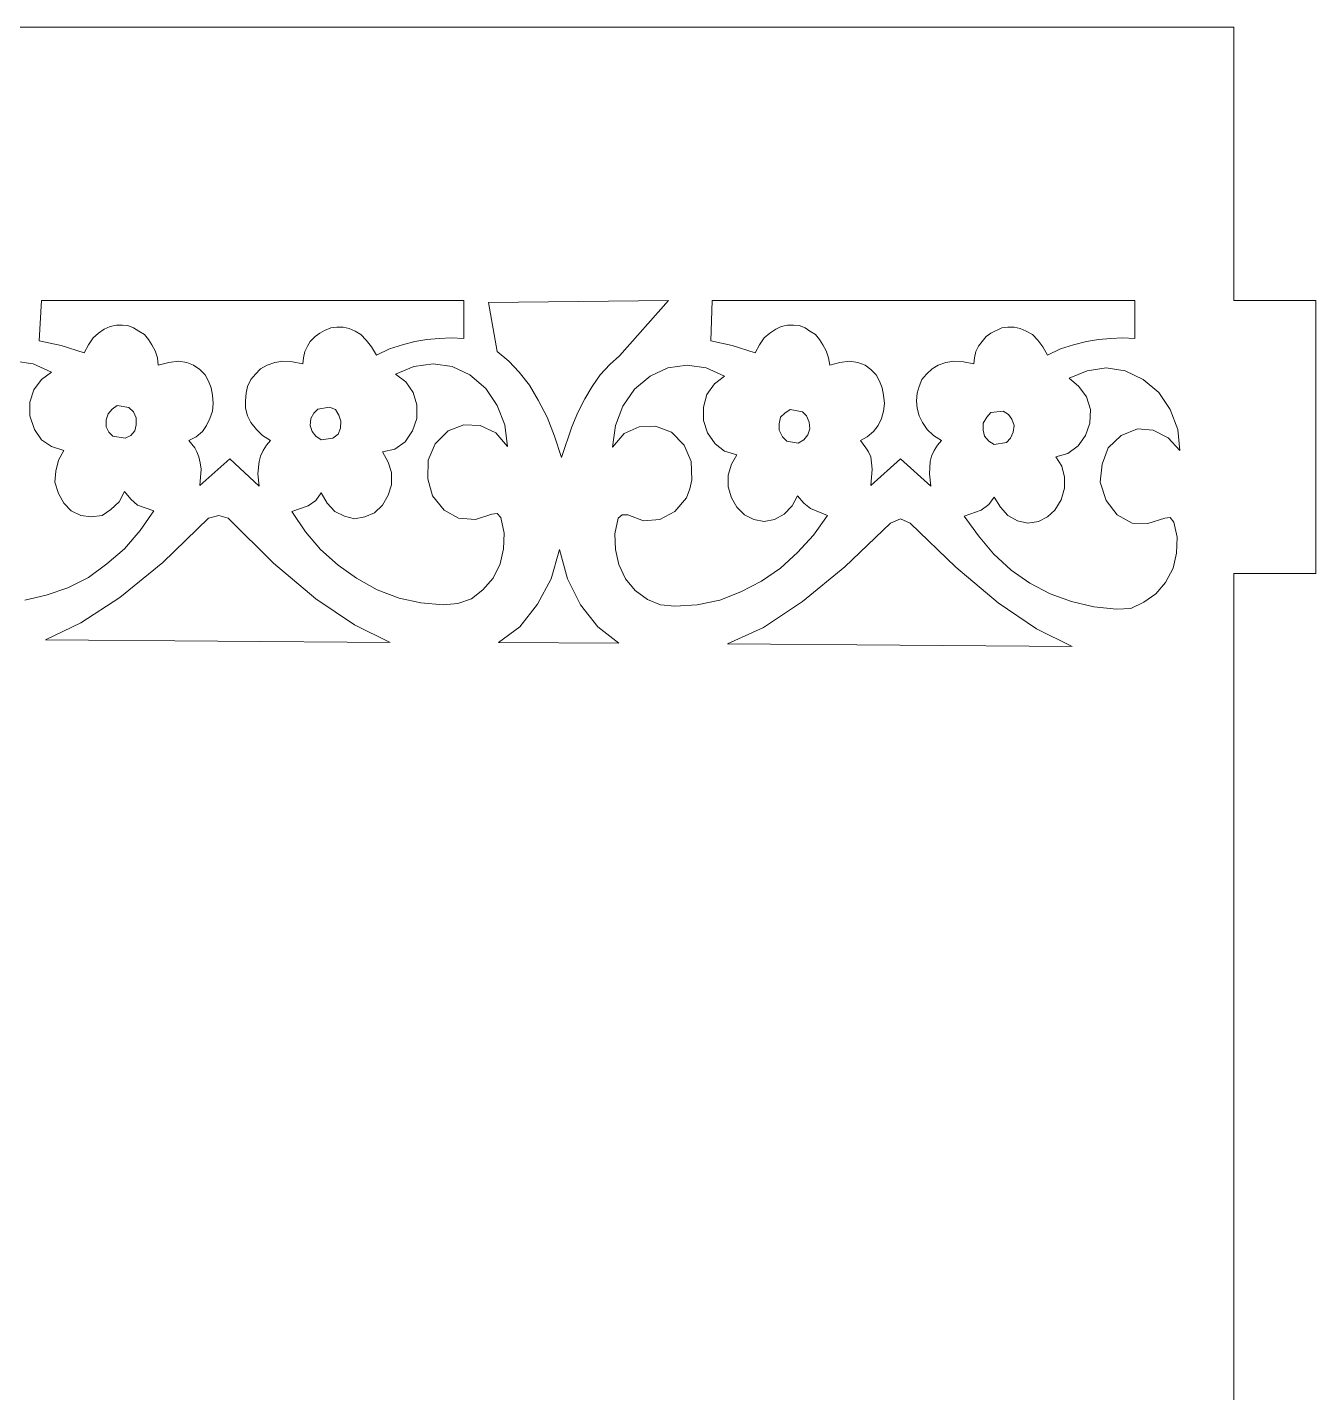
# Model space of a CAD drawing. Header units: inches. Extents: x -4.04 to 3.96, y -5.52 to 0.82.
# Drawn here: x -2.408 to -1.748, y 0.116 to 0.816 of the extents above; entities that cross this region are included whole.
import ezdxf

# ---------------------------------------------------------------- set-up
doc = ezdxf.new("R2010")
doc.units = ezdxf.units.IN
doc.header["$MEASUREMENT"] = 0
doc.layers.add('Katman 1', color=7, linetype='Continuous')

msp = doc.modelspace()

# ---------------------------------------------------------------- linework, layer by layer
at = {"layer": 'Katman 1', "color": 250, "lineweight": 9}
for points in [[(-2.82558, 0.81574), (-2.82558, 0.81574), (-1.78965, 0.81574), (-1.78965, 0.81574)], [(-1.78965, 0.81574), (-1.78965, 0.81574), (-1.78965, 0.67574), (-1.78965, 0.67574)], [(-2.40104, 0.67574), (-2.40104, 0.67574), (-2.40211, 0.65507), (-2.40211, 0.65507)], [(-2.18443, 0.67574), (-2.18443, 0.67574), (-2.40104, 0.67574), (-2.40104, 0.67574)], [(-2.18443, 0.65613), (-2.18443, 0.65613), (-2.18443, 0.67574), (-2.18443, 0.67574)], [(-2.07943, 0.67574), (-2.07943, 0.67574), (-2.17183, 0.67467), (-2.17183, 0.67467)], [(-2.17183, 0.67467), (-2.17183, 0.67467), (-2.16725, 0.64947), (-2.16725, 0.64947)], [(-2.10461, 0.6474), (-2.10461, 0.6474), (-2.07943, 0.67574), (-2.07943, 0.67574)], [(-2.05705, 0.67574), (-2.05705, 0.67574), (-2.05771, 0.65507), (-2.05771, 0.65507)], [(-1.84039, 0.67574), (-1.84039, 0.67574), (-2.05705, 0.67574), (-2.05705, 0.67574)], [(-1.84037, 0.67574), (-1.84037, 0.67574), (-1.84039, 0.67574), (-1.84039, 0.67574)], [(-1.84037, 0.65613), (-1.84037, 0.65613), (-1.84037, 0.67574), (-1.84037, 0.67574)], [(-1.78965, 0.67574), (-1.78965, 0.67574), (-1.74767, 0.67574), (-1.74767, 0.67574)], [(-1.74767, 0.67574), (-1.74767, 0.67574), (-1.74767, 0.53573), (-1.74767, 0.53573)], [(-2.37446, 0.65647), (-2.37446, 0.65647), (-2.37167, 0.65893), (-2.37167, 0.65893)], [(-2.37167, 0.65893), (-2.37167, 0.65893), (-2.36884, 0.661), (-2.36884, 0.661)], [(-2.36884, 0.661), (-2.36884, 0.661), (-2.36569, 0.66243), (-2.36569, 0.66243)], [(-2.36569, 0.66243), (-2.36569, 0.66243), (-2.36256, 0.66311), (-2.36256, 0.66311)], [(-2.36256, 0.66311), (-2.36256, 0.66311), (-2.35939, 0.66311), (-2.35939, 0.66311)], [(-2.35939, 0.66311), (-2.35939, 0.66311), (-2.35662, 0.6628), (-2.35662, 0.6628)], [(-2.35662, 0.6628), (-2.35662, 0.6628), (-2.35382, 0.66173), (-2.35382, 0.66173)], [(-2.35382, 0.66173), (-2.35382, 0.66173), (-2.351, 0.65996), (-2.351, 0.65996)], [(-2.351, 0.65996), (-2.351, 0.65996), (-2.34822, 0.65822), (-2.34822, 0.65822)], [(-2.34822, 0.65822), (-2.34822, 0.65822), (-2.34613, 0.65576), (-2.34613, 0.65576)], [(-2.26068, 0.65718), (-2.26068, 0.65718), (-2.25828, 0.65893), (-2.25828, 0.65893)], [(-2.25828, 0.65893), (-2.25828, 0.65893), (-2.25581, 0.66031), (-2.25581, 0.66031)], [(-2.25581, 0.66031), (-2.25581, 0.66031), (-2.25266, 0.66173), (-2.25266, 0.66173)], [(-2.25266, 0.66173), (-2.25266, 0.66173), (-2.24952, 0.66209), (-2.24952, 0.66209)], [(-2.24952, 0.66209), (-2.24952, 0.66209), (-2.24637, 0.66209), (-2.24637, 0.66209)], [(-2.24637, 0.66209), (-2.24637, 0.66209), (-2.24319, 0.66138), (-2.24319, 0.66138)], [(-2.24319, 0.66138), (-2.24319, 0.66138), (-2.24008, 0.65996), (-2.24008, 0.65996)], [(-2.24008, 0.65996), (-2.24008, 0.65996), (-2.23726, 0.65822), (-2.23726, 0.65822)], [(-2.23726, 0.65822), (-2.23726, 0.65822), (-2.23446, 0.65544), (-2.23446, 0.65544)], [(-2.03042, 0.65647), (-2.03042, 0.65647), (-2.02762, 0.65893), (-2.02762, 0.65893)], [(-2.02762, 0.65893), (-2.02762, 0.65893), (-2.02451, 0.661), (-2.02451, 0.661)], [(-2.02451, 0.661), (-2.02451, 0.661), (-2.02169, 0.66243), (-2.02169, 0.66243)], [(-2.02169, 0.66243), (-2.02169, 0.66243), (-2.01851, 0.66311), (-2.01851, 0.66311)], [(-2.01851, 0.66311), (-2.01851, 0.66311), (-2.01538, 0.66311), (-2.01538, 0.66311)], [(-2.01538, 0.66311), (-2.01538, 0.66311), (-2.01256, 0.6628), (-2.01256, 0.6628)], [(-2.01256, 0.6628), (-2.01256, 0.6628), (-2.00944, 0.66173), (-2.00944, 0.66173)], [(-2.00944, 0.66173), (-2.00944, 0.66173), (-2.007, 0.65996), (-2.007, 0.65996)], [(-2.007, 0.65996), (-2.007, 0.65996), (-2.00415, 0.65822), (-2.00415, 0.65822)], [(-2.00415, 0.65822), (-2.00415, 0.65822), (-2.00209, 0.65576), (-2.00209, 0.65576)], [(-1.91669, 0.65718), (-1.91669, 0.65718), (-1.91426, 0.65893), (-1.91426, 0.65893)], [(-1.91426, 0.65893), (-1.91426, 0.65893), (-1.90864, 0.66173), (-1.90864, 0.66173)], [(-1.90864, 0.66173), (-1.90864, 0.66173), (-1.90548, 0.66209), (-1.90548, 0.66209)], [(-1.90548, 0.66209), (-1.90548, 0.66209), (-1.9023, 0.66209), (-1.9023, 0.66209)], [(-1.9023, 0.66209), (-1.9023, 0.66209), (-1.89919, 0.66138), (-1.89919, 0.66138)], [(-1.89919, 0.66138), (-1.89919, 0.66138), (-1.89604, 0.65996), (-1.89604, 0.65996)], [(-1.89604, 0.65996), (-1.89604, 0.65996), (-1.89286, 0.65822), (-1.89286, 0.65822)], [(-1.89286, 0.65822), (-1.89286, 0.65822), (-1.89008, 0.65544), (-1.89008, 0.65544)], [(-2.40211, 0.65507), (-2.40211, 0.65507), (-2.39091, 0.65265), (-2.39091, 0.65265)], [(-2.39091, 0.65265), (-2.39091, 0.65265), (-2.379, 0.64878), (-2.379, 0.64878)], [(-2.379, 0.64878), (-2.379, 0.64878), (-2.37693, 0.65298), (-2.37693, 0.65298)], [(-2.37693, 0.65298), (-2.37693, 0.65298), (-2.37446, 0.65647), (-2.37446, 0.65647)], [(-2.34613, 0.65576), (-2.34613, 0.65576), (-2.34437, 0.65298), (-2.34437, 0.65298)], [(-2.34437, 0.65298), (-2.34437, 0.65298), (-2.34262, 0.64982), (-2.34262, 0.64982)], [(-2.26597, 0.64947), (-2.26597, 0.64947), (-2.26455, 0.65227), (-2.26455, 0.65227)], [(-2.26455, 0.65227), (-2.26455, 0.65227), (-2.26317, 0.65473), (-2.26317, 0.65473)], [(-2.26317, 0.65473), (-2.26317, 0.65473), (-2.26068, 0.65718), (-2.26068, 0.65718)], [(-2.23446, 0.65544), (-2.23446, 0.65544), (-2.23168, 0.65194), (-2.23168, 0.65194)], [(-2.23168, 0.65194), (-2.23168, 0.65194), (-2.22921, 0.64774), (-2.22921, 0.64774)], [(-2.22255, 0.65087), (-2.22255, 0.65087), (-2.2159, 0.65298), (-2.2159, 0.65298)], [(-2.2159, 0.65298), (-2.2159, 0.65298), (-2.20961, 0.65473), (-2.20961, 0.65473)], [(-2.20961, 0.65473), (-2.20961, 0.65473), (-2.20332, 0.65576), (-2.20332, 0.65576)], [(-2.20332, 0.65576), (-2.20332, 0.65576), (-2.19701, 0.65613), (-2.19701, 0.65613)], [(-2.19701, 0.65613), (-2.19701, 0.65613), (-2.1907, 0.65647), (-2.1907, 0.65647)], [(-2.1907, 0.65647), (-2.1907, 0.65647), (-2.18443, 0.65613), (-2.18443, 0.65613)], [(-2.05771, 0.65507), (-2.05771, 0.65507), (-2.04689, 0.65265), (-2.04689, 0.65265)], [(-2.04689, 0.65265), (-2.04689, 0.65265), (-2.035, 0.64878), (-2.035, 0.64878)], [(-2.035, 0.64878), (-2.035, 0.64878), (-2.03287, 0.65298), (-2.03287, 0.65298)], [(-2.03287, 0.65298), (-2.03287, 0.65298), (-2.03042, 0.65647), (-2.03042, 0.65647)], [(-2.00209, 0.65576), (-2.00209, 0.65576), (-2.00031, 0.65298), (-2.00031, 0.65298)], [(-2.00031, 0.65298), (-2.00031, 0.65298), (-1.99858, 0.64982), (-1.99858, 0.64982)], [(-1.92193, 0.64947), (-1.92193, 0.64947), (-1.92055, 0.65227), (-1.92055, 0.65227)], [(-1.92055, 0.65227), (-1.92055, 0.65227), (-1.91875, 0.65473), (-1.91875, 0.65473)], [(-1.91875, 0.65473), (-1.91875, 0.65473), (-1.91669, 0.65718), (-1.91669, 0.65718)], [(-1.89008, 0.65544), (-1.89008, 0.65544), (-1.88764, 0.65194), (-1.88764, 0.65194)], [(-1.88764, 0.65194), (-1.88764, 0.65194), (-1.88517, 0.64774), (-1.88517, 0.64774)], [(-1.8785, 0.65087), (-1.8785, 0.65087), (-1.87191, 0.65298), (-1.87191, 0.65298)], [(-1.87191, 0.65298), (-1.87191, 0.65298), (-1.86524, 0.65473), (-1.86524, 0.65473)], [(-1.86524, 0.65473), (-1.86524, 0.65473), (-1.85895, 0.65576), (-1.85895, 0.65576)], [(-1.85895, 0.65576), (-1.85895, 0.65576), (-1.85264, 0.65613), (-1.85264, 0.65613)], [(-1.85264, 0.65613), (-1.85264, 0.65613), (-1.84672, 0.65647), (-1.84672, 0.65647)], [(-1.84672, 0.65647), (-1.84672, 0.65647), (-1.84037, 0.65613), (-1.84037, 0.65613)], [(-2.41469, 0.64458), (-2.41469, 0.64458), (-2.40526, 0.6432), (-2.40526, 0.6432)], [(-2.34262, 0.64982), (-2.34262, 0.64982), (-2.34155, 0.64633), (-2.34155, 0.64633)], [(-2.34155, 0.64633), (-2.34155, 0.64633), (-2.34122, 0.64249), (-2.34122, 0.64249)], [(-2.33559, 0.64387), (-2.33559, 0.64387), (-2.33073, 0.64458), (-2.33073, 0.64458)], [(-2.33073, 0.64458), (-2.33073, 0.64458), (-2.32651, 0.64387), (-2.32651, 0.64387)], [(-2.28135, 0.64387), (-2.28135, 0.64387), (-2.27717, 0.64458), (-2.27717, 0.64458)], [(-2.27717, 0.64458), (-2.27717, 0.64458), (-2.27226, 0.6442), (-2.27226, 0.6442)], [(-2.27226, 0.6442), (-2.27226, 0.6442), (-2.26702, 0.6432), (-2.26702, 0.6432)], [(-2.26702, 0.6432), (-2.26702, 0.6432), (-2.26668, 0.64633), (-2.26668, 0.64633)], [(-2.26668, 0.64633), (-2.26668, 0.64633), (-2.26597, 0.64947), (-2.26597, 0.64947)], [(-2.22921, 0.64774), (-2.22921, 0.64774), (-2.22255, 0.65087), (-2.22255, 0.65087)], [(-2.16725, 0.64947), (-2.16725, 0.64947), (-2.1613, 0.64458), (-2.1613, 0.64458)], [(-2.1613, 0.64458), (-2.1613, 0.64458), (-2.15609, 0.639), (-2.15609, 0.639)], [(-2.10952, 0.64282), (-2.10952, 0.64282), (-2.10461, 0.6474), (-2.10461, 0.6474)], [(-1.99858, 0.64982), (-1.99858, 0.64982), (-1.99753, 0.64633), (-1.99753, 0.64633)], [(-1.99753, 0.64633), (-1.99753, 0.64633), (-1.99682, 0.64249), (-1.99682, 0.64249)], [(-1.9916, 0.64387), (-1.9916, 0.64387), (-1.98667, 0.64458), (-1.98667, 0.64458)], [(-1.98667, 0.64458), (-1.98667, 0.64458), (-1.98249, 0.64387), (-1.98249, 0.64387)], [(-1.93735, 0.64387), (-1.93735, 0.64387), (-1.93315, 0.64458), (-1.93315, 0.64458)], [(-1.93315, 0.64458), (-1.93315, 0.64458), (-1.92824, 0.6442), (-1.92824, 0.6442)], [(-1.92824, 0.6442), (-1.92824, 0.6442), (-1.92299, 0.6432), (-1.92299, 0.6432)], [(-1.92299, 0.6432), (-1.92299, 0.6432), (-1.92264, 0.64633), (-1.92264, 0.64633)], [(-1.92264, 0.64633), (-1.92264, 0.64633), (-1.92193, 0.64947), (-1.92193, 0.64947)], [(-1.88517, 0.64774), (-1.88517, 0.64774), (-1.8785, 0.65087), (-1.8785, 0.65087)], [(-2.40526, 0.6432), (-2.40526, 0.6432), (-2.3958, 0.639), (-2.3958, 0.639)], [(-2.3958, 0.639), (-2.3958, 0.639), (-2.40104, 0.63511), (-2.40104, 0.63511)], [(-2.34122, 0.64249), (-2.34122, 0.64249), (-2.33559, 0.64387), (-2.33559, 0.64387)], [(-2.32651, 0.64387), (-2.32651, 0.64387), (-2.32304, 0.64249), (-2.32304, 0.64249)], [(-2.32304, 0.64249), (-2.32304, 0.64249), (-2.31986, 0.64038), (-2.31986, 0.64038)], [(-2.31986, 0.64038), (-2.31986, 0.64038), (-2.31709, 0.6376), (-2.31709, 0.6376)], [(-2.31709, 0.6376), (-2.31709, 0.6376), (-2.31533, 0.63442), (-2.31533, 0.63442)], [(-2.29359, 0.63511), (-2.29359, 0.63511), (-2.29119, 0.63791), (-2.29119, 0.63791)], [(-2.29119, 0.63791), (-2.29119, 0.63791), (-2.28872, 0.64073), (-2.28872, 0.64073)], [(-2.28872, 0.64073), (-2.28872, 0.64073), (-2.28524, 0.64249), (-2.28524, 0.64249)], [(-2.28524, 0.64249), (-2.28524, 0.64249), (-2.28135, 0.64387), (-2.28135, 0.64387)], [(-2.20999, 0.64178), (-2.20999, 0.64178), (-2.21943, 0.63791), (-2.21943, 0.63791)], [(-2.21943, 0.63791), (-2.21943, 0.63791), (-2.21417, 0.63406), (-2.21417, 0.63406)], [(-2.20017, 0.6432), (-2.20017, 0.6432), (-2.20999, 0.64178), (-2.20999, 0.64178)], [(-2.19039, 0.64178), (-2.19039, 0.64178), (-2.20017, 0.6432), (-2.20017, 0.6432)], [(-2.18128, 0.6376), (-2.18128, 0.6376), (-2.19039, 0.64178), (-2.19039, 0.64178)], [(-2.17321, 0.63058), (-2.17321, 0.63058), (-2.18128, 0.6376), (-2.18128, 0.6376)], [(-2.15609, 0.639), (-2.15609, 0.639), (-2.15081, 0.63233), (-2.15081, 0.63233)], [(-2.11865, 0.63162), (-2.11865, 0.63162), (-2.11445, 0.6376), (-2.11445, 0.6376)], [(-2.11445, 0.6376), (-2.11445, 0.6376), (-2.10952, 0.64282), (-2.10952, 0.64282)], [(-2.08889, 0.63689), (-2.08889, 0.63689), (-2.07978, 0.64109), (-2.07978, 0.64109)], [(-2.07978, 0.64109), (-2.07978, 0.64109), (-2.06998, 0.64249), (-2.06998, 0.64249)], [(-2.06998, 0.64249), (-2.06998, 0.64249), (-2.06018, 0.64109), (-2.06018, 0.64109)], [(-2.06018, 0.64109), (-2.06018, 0.64109), (-2.05071, 0.63689), (-2.05071, 0.63689)], [(-1.99682, 0.64249), (-1.99682, 0.64249), (-1.9916, 0.64387), (-1.9916, 0.64387)], [(-1.98249, 0.64387), (-1.98249, 0.64387), (-1.9786, 0.64249), (-1.9786, 0.64249)], [(-1.9786, 0.64249), (-1.9786, 0.64249), (-1.97582, 0.64038), (-1.97582, 0.64038)], [(-1.97582, 0.64038), (-1.97582, 0.64038), (-1.97302, 0.6376), (-1.97302, 0.6376)], [(-1.97302, 0.6376), (-1.97302, 0.6376), (-1.97129, 0.63442), (-1.97129, 0.63442)], [(-1.94959, 0.63511), (-1.94959, 0.63511), (-1.94713, 0.63791), (-1.94713, 0.63791)], [(-1.94713, 0.63791), (-1.94713, 0.63791), (-1.94431, 0.64073), (-1.94431, 0.64073)], [(-1.94431, 0.64073), (-1.94431, 0.64073), (-1.94117, 0.64249), (-1.94117, 0.64249)], [(-1.94117, 0.64249), (-1.94117, 0.64249), (-1.93735, 0.64387), (-1.93735, 0.64387)], [(-1.8649, 0.63967), (-1.8649, 0.63967), (-1.87402, 0.63582), (-1.87402, 0.63582)], [(-1.85508, 0.64109), (-1.85508, 0.64109), (-1.8649, 0.63967), (-1.8649, 0.63967)], [(-1.8453, 0.63967), (-1.8453, 0.63967), (-1.85508, 0.64109), (-1.85508, 0.64109)], [(-1.83621, 0.63511), (-1.83621, 0.63511), (-1.8453, 0.63967), (-1.8453, 0.63967)], [(-2.40104, 0.63511), (-2.40104, 0.63511), (-2.40489, 0.62989), (-2.40489, 0.62989)], [(-2.31533, 0.63442), (-2.31533, 0.63442), (-2.31391, 0.63093), (-2.31391, 0.63093)], [(-2.31391, 0.63093), (-2.31391, 0.63093), (-2.31322, 0.62709), (-2.31322, 0.62709)], [(-2.29606, 0.62813), (-2.29606, 0.62813), (-2.29535, 0.63162), (-2.29535, 0.63162)], [(-2.29535, 0.63162), (-2.29535, 0.63162), (-2.29359, 0.63511), (-2.29359, 0.63511)], [(-2.21417, 0.63406), (-2.21417, 0.63406), (-2.21032, 0.62847), (-2.21032, 0.62847)], [(-2.16725, 0.6218), (-2.16725, 0.6218), (-2.17321, 0.63058), (-2.17321, 0.63058)], [(-2.15081, 0.63233), (-2.15081, 0.63233), (-2.14628, 0.62464), (-2.14628, 0.62464)], [(-2.12247, 0.62535), (-2.12247, 0.62535), (-2.11865, 0.63162), (-2.11865, 0.63162)], [(-2.10291, 0.62149), (-2.10291, 0.62149), (-2.09691, 0.63022), (-2.09691, 0.63022)], [(-2.09691, 0.63022), (-2.09691, 0.63022), (-2.08889, 0.63689), (-2.08889, 0.63689)], [(-2.05598, 0.63304), (-2.05598, 0.63304), (-2.05985, 0.62742), (-2.05985, 0.62742)], [(-2.05071, 0.63689), (-2.05071, 0.63689), (-2.05598, 0.63304), (-2.05598, 0.63304)], [(-1.97129, 0.63442), (-1.97129, 0.63442), (-1.96991, 0.63093), (-1.96991, 0.63093)], [(-1.96991, 0.63093), (-1.96991, 0.63093), (-1.9692, 0.62709), (-1.9692, 0.62709)], [(-1.95204, 0.62813), (-1.95204, 0.62813), (-1.95097, 0.63162), (-1.95097, 0.63162)], [(-1.95097, 0.63162), (-1.95097, 0.63162), (-1.94959, 0.63511), (-1.94959, 0.63511)], [(-1.87402, 0.63582), (-1.87402, 0.63582), (-1.8691, 0.63162), (-1.8691, 0.63162)], [(-1.8691, 0.63162), (-1.8691, 0.63162), (-1.86524, 0.62638), (-1.86524, 0.62638)], [(-1.82817, 0.62847), (-1.82817, 0.62847), (-1.83621, 0.63511), (-1.83621, 0.63511)], [(-2.40489, 0.62989), (-2.40489, 0.62989), (-2.40702, 0.62356), (-2.40702, 0.62356)], [(-2.40702, 0.62356), (-2.40702, 0.62356), (-2.40702, 0.61658), (-2.40702, 0.61658)], [(-2.31322, 0.62709), (-2.31322, 0.62709), (-2.31289, 0.62289), (-2.31289, 0.62289)], [(-2.29644, 0.62427), (-2.29644, 0.62427), (-2.29606, 0.62813), (-2.29606, 0.62813)], [(-2.29644, 0.62042), (-2.29644, 0.62042), (-2.29644, 0.62427), (-2.29644, 0.62427)], [(-2.21032, 0.62847), (-2.21032, 0.62847), (-2.20857, 0.6222), (-2.20857, 0.6222)], [(-2.14628, 0.62464), (-2.14628, 0.62464), (-2.14176, 0.61589), (-2.14176, 0.61589)], [(-2.12598, 0.61835), (-2.12598, 0.61835), (-2.12247, 0.62535), (-2.12247, 0.62535)], [(-2.05985, 0.62742), (-2.05985, 0.62742), (-2.06158, 0.62109), (-2.06158, 0.62109)], [(-1.9692, 0.62709), (-1.9692, 0.62709), (-1.96882, 0.62289), (-1.96882, 0.62289)], [(-1.95237, 0.62427), (-1.95237, 0.62427), (-1.95204, 0.62813), (-1.95204, 0.62813)], [(-1.95204, 0.62042), (-1.95204, 0.62042), (-1.95237, 0.62427), (-1.95237, 0.62427)], [(-1.86524, 0.62638), (-1.86524, 0.62638), (-1.86315, 0.61973), (-1.86315, 0.61973)], [(-1.82221, 0.61973), (-1.82221, 0.61973), (-1.82817, 0.62847), (-1.82817, 0.62847)], [(-2.40702, 0.61658), (-2.40702, 0.61658), (-2.40456, 0.60956), (-2.40456, 0.60956)], [(-2.3678, 0.61449), (-2.3678, 0.61449), (-2.36678, 0.61764), (-2.36678, 0.61764)], [(-2.36678, 0.61764), (-2.36678, 0.61764), (-2.36464, 0.62007), (-2.36464, 0.62007)], [(-2.36464, 0.62007), (-2.36464, 0.62007), (-2.36222, 0.6218), (-2.36222, 0.6218)], [(-2.36222, 0.6218), (-2.36222, 0.6218), (-2.35624, 0.62078), (-2.35624, 0.62078)], [(-2.35624, 0.62078), (-2.35624, 0.62078), (-2.35382, 0.61864), (-2.35382, 0.61864)], [(-2.35382, 0.61864), (-2.35382, 0.61864), (-2.35242, 0.61553), (-2.35242, 0.61553)], [(-2.31322, 0.61902), (-2.31322, 0.61902), (-2.31462, 0.6152), (-2.31462, 0.6152)], [(-2.31289, 0.62289), (-2.31289, 0.62289), (-2.31322, 0.61902), (-2.31322, 0.61902)], [(-2.29535, 0.61658), (-2.29535, 0.61658), (-2.29644, 0.62042), (-2.29644, 0.62042)], [(-2.29359, 0.61309), (-2.29359, 0.61309), (-2.29535, 0.61658), (-2.29535, 0.61658)], [(-2.26139, 0.61798), (-2.26139, 0.61798), (-2.26281, 0.6152), (-2.26281, 0.6152)], [(-2.2593, 0.62007), (-2.2593, 0.62007), (-2.26139, 0.61798), (-2.26139, 0.61798)], [(-2.25337, 0.62109), (-2.25337, 0.62109), (-2.2593, 0.62007), (-2.2593, 0.62007)], [(-2.25024, 0.61973), (-2.25024, 0.61973), (-2.25337, 0.62109), (-2.25337, 0.62109)], [(-2.24846, 0.61693), (-2.24846, 0.61693), (-2.25024, 0.61973), (-2.25024, 0.61973)], [(-2.24741, 0.61378), (-2.24741, 0.61378), (-2.24846, 0.61693), (-2.24846, 0.61693)], [(-2.20857, 0.6222), (-2.20857, 0.6222), (-2.20857, 0.6152), (-2.20857, 0.6152)], [(-2.16343, 0.61202), (-2.16343, 0.61202), (-2.16725, 0.6218), (-2.16725, 0.6218)], [(-2.12912, 0.61098), (-2.12912, 0.61098), (-2.12598, 0.61835), (-2.12598, 0.61835)], [(-2.10674, 0.61169), (-2.10674, 0.61169), (-2.10291, 0.62149), (-2.10291, 0.62149)], [(-2.06158, 0.62109), (-2.06158, 0.62109), (-2.06158, 0.61411), (-2.06158, 0.61411)], [(-2.02204, 0.61589), (-2.02204, 0.61589), (-2.01993, 0.61798), (-2.01993, 0.61798)], [(-2.01993, 0.61798), (-2.01993, 0.61798), (-2.01713, 0.61973), (-2.01713, 0.61973)], [(-2.01713, 0.61973), (-2.01713, 0.61973), (-2.01087, 0.61864), (-2.01087, 0.61864)], [(-2.01087, 0.61864), (-2.01087, 0.61864), (-2.00873, 0.61658), (-2.00873, 0.61658)], [(-2.00873, 0.61658), (-2.00873, 0.61658), (-2.00735, 0.6134), (-2.00735, 0.6134)], [(-1.9692, 0.61902), (-1.9692, 0.61902), (-1.97022, 0.6152), (-1.97022, 0.6152)], [(-1.96882, 0.62289), (-1.96882, 0.62289), (-1.9692, 0.61902), (-1.9692, 0.61902)], [(-1.95097, 0.61658), (-1.95097, 0.61658), (-1.95204, 0.62042), (-1.95204, 0.62042)], [(-1.94922, 0.61309), (-1.94922, 0.61309), (-1.95097, 0.61658), (-1.95097, 0.61658)], [(-1.91426, 0.61835), (-1.91426, 0.61835), (-1.91633, 0.61589), (-1.91633, 0.61589)], [(-1.90795, 0.61902), (-1.90795, 0.61902), (-1.91426, 0.61835), (-1.91426, 0.61835)], [(-1.90515, 0.61729), (-1.90515, 0.61729), (-1.90795, 0.61902), (-1.90795, 0.61902)], [(-1.90339, 0.6148), (-1.90339, 0.6148), (-1.90515, 0.61729), (-1.90515, 0.61729)], [(-1.86315, 0.61973), (-1.86315, 0.61973), (-1.8635, 0.61273), (-1.8635, 0.61273)], [(-1.81834, 0.60956), (-1.81834, 0.60956), (-1.82221, 0.61973), (-1.82221, 0.61973)], [(-2.40456, 0.60956), (-2.40456, 0.60956), (-2.40104, 0.60433), (-2.40104, 0.60433)], [(-2.3678, 0.61098), (-2.3678, 0.61098), (-2.3678, 0.61449), (-2.3678, 0.61449)], [(-2.3664, 0.6082), (-2.3664, 0.6082), (-2.3678, 0.61098), (-2.3678, 0.61098)], [(-2.35242, 0.61202), (-2.35242, 0.61202), (-2.35313, 0.60886), (-2.35313, 0.60886)], [(-2.35242, 0.61553), (-2.35242, 0.61553), (-2.35242, 0.61202), (-2.35242, 0.61202)], [(-2.31637, 0.61169), (-2.31637, 0.61169), (-2.31848, 0.60853), (-2.31848, 0.60853)], [(-2.31462, 0.6152), (-2.31462, 0.6152), (-2.31637, 0.61169), (-2.31637, 0.61169)], [(-2.2908, 0.60956), (-2.2908, 0.60956), (-2.29359, 0.61309), (-2.29359, 0.61309)], [(-2.28766, 0.60644), (-2.28766, 0.60644), (-2.2908, 0.60956), (-2.2908, 0.60956)], [(-2.26281, 0.6152), (-2.26281, 0.6152), (-2.26317, 0.61169), (-2.26317, 0.61169)], [(-2.26317, 0.61169), (-2.26317, 0.61169), (-2.2621, 0.60853), (-2.2621, 0.60853)], [(-2.24883, 0.60711), (-2.24883, 0.60711), (-2.24772, 0.61029), (-2.24772, 0.61029)], [(-2.24772, 0.61029), (-2.24772, 0.61029), (-2.24741, 0.61378), (-2.24741, 0.61378)], [(-2.20857, 0.6152), (-2.20857, 0.6152), (-2.2107, 0.60886), (-2.2107, 0.60886)], [(-2.19248, 0.60886), (-2.19248, 0.60886), (-2.18443, 0.61202), (-2.18443, 0.61202)], [(-2.18443, 0.61202), (-2.18443, 0.61202), (-2.17603, 0.61169), (-2.17603, 0.61169)], [(-2.17603, 0.61169), (-2.17603, 0.61169), (-2.16796, 0.60782), (-2.16796, 0.60782)], [(-2.16201, 0.60084), (-2.16201, 0.60084), (-2.16343, 0.61202), (-2.16343, 0.61202)], [(-2.14176, 0.61589), (-2.14176, 0.61589), (-2.13792, 0.60606), (-2.13792, 0.60606)], [(-2.13436, 0.5952), (-2.13436, 0.5952), (-2.12912, 0.61098), (-2.12912, 0.61098)], [(-2.10812, 0.60046), (-2.10812, 0.60046), (-2.10674, 0.61169), (-2.10674, 0.61169)], [(-2.09445, 0.61098), (-2.09445, 0.61098), (-2.10216, 0.60748), (-2.10216, 0.60748)], [(-2.08609, 0.61133), (-2.08609, 0.61133), (-2.09445, 0.61098), (-2.09445, 0.61098)], [(-2.07803, 0.6082), (-2.07803, 0.6082), (-2.08609, 0.61133), (-2.08609, 0.61133)], [(-2.06158, 0.61411), (-2.06158, 0.61411), (-2.05947, 0.60782), (-2.05947, 0.60782)], [(-2.02271, 0.6124), (-2.02271, 0.6124), (-2.02204, 0.61589), (-2.02204, 0.61589)], [(-2.02271, 0.6092), (-2.02271, 0.6092), (-2.02271, 0.6124), (-2.02271, 0.6124)], [(-2.02098, 0.60575), (-2.02098, 0.60575), (-2.02271, 0.6092), (-2.02271, 0.6092)], [(-2.007, 0.60991), (-2.007, 0.60991), (-2.00804, 0.60678), (-2.00804, 0.60678)], [(-2.00735, 0.6134), (-2.00735, 0.6134), (-2.007, 0.60991), (-2.007, 0.60991)], [(-1.972, 0.61169), (-1.972, 0.61169), (-1.97444, 0.60853), (-1.97444, 0.60853)], [(-1.97022, 0.6152), (-1.97022, 0.6152), (-1.972, 0.61169), (-1.972, 0.61169)], [(-1.94682, 0.60956), (-1.94682, 0.60956), (-1.94922, 0.61309), (-1.94922, 0.61309)], [(-1.94364, 0.60644), (-1.94364, 0.60644), (-1.94682, 0.60956), (-1.94682, 0.60956)], [(-1.91633, 0.61589), (-1.91633, 0.61589), (-1.91811, 0.61273), (-1.91811, 0.61273)], [(-1.91811, 0.61273), (-1.91811, 0.61273), (-1.91811, 0.6092), (-1.91811, 0.6092)], [(-1.91811, 0.6092), (-1.91811, 0.6092), (-1.9174, 0.60606), (-1.9174, 0.60606)], [(-1.90235, 0.61169), (-1.90235, 0.61169), (-1.90339, 0.6148), (-1.90339, 0.6148)], [(-1.90271, 0.6082), (-1.90271, 0.6082), (-1.90235, 0.61169), (-1.90235, 0.61169)], [(-1.8635, 0.61273), (-1.8635, 0.61273), (-1.86561, 0.60644), (-1.86561, 0.60644)], [(-1.84739, 0.60644), (-1.84739, 0.60644), (-1.83904, 0.60991), (-1.83904, 0.60991)], [(-1.83904, 0.60991), (-1.83904, 0.60991), (-1.83094, 0.6092), (-1.83094, 0.6092)], [(-1.83094, 0.6092), (-1.83094, 0.6092), (-1.82326, 0.60537), (-1.82326, 0.60537)], [(-1.8173, 0.59875), (-1.8173, 0.59875), (-1.81834, 0.60956), (-1.81834, 0.60956)], [(-2.40104, 0.60433), (-2.40104, 0.60433), (-2.3958, 0.60084), (-2.3958, 0.60084)], [(-2.36431, 0.60606), (-2.36431, 0.60606), (-2.3664, 0.6082), (-2.3664, 0.6082)], [(-2.35802, 0.60504), (-2.35802, 0.60504), (-2.36431, 0.60606), (-2.36431, 0.60606)], [(-2.35524, 0.60644), (-2.35524, 0.60644), (-2.35802, 0.60504), (-2.35802, 0.60504)], [(-2.35313, 0.60886), (-2.35313, 0.60886), (-2.35524, 0.60644), (-2.35524, 0.60644)], [(-2.32162, 0.60575), (-2.32162, 0.60575), (-2.32544, 0.60395), (-2.32544, 0.60395)], [(-2.32544, 0.60395), (-2.32544, 0.60395), (-2.32233, 0.60013), (-2.32233, 0.60013)], [(-2.31848, 0.60853), (-2.31848, 0.60853), (-2.32162, 0.60575), (-2.32162, 0.60575)], [(-2.28348, 0.60395), (-2.28348, 0.60395), (-2.28766, 0.60644), (-2.28766, 0.60644)], [(-2.28557, 0.60155), (-2.28557, 0.60155), (-2.28348, 0.60395), (-2.28348, 0.60395)], [(-2.2621, 0.60853), (-2.2621, 0.60853), (-2.26039, 0.60606), (-2.26039, 0.60606)], [(-2.26039, 0.60606), (-2.26039, 0.60606), (-2.25757, 0.60433), (-2.25757, 0.60433)], [(-2.25757, 0.60433), (-2.25757, 0.60433), (-2.25161, 0.60504), (-2.25161, 0.60504)], [(-2.25161, 0.60504), (-2.25161, 0.60504), (-2.24883, 0.60711), (-2.24883, 0.60711)], [(-2.21452, 0.60324), (-2.21452, 0.60324), (-2.21979, 0.59942), (-2.21979, 0.59942)], [(-2.2107, 0.60886), (-2.2107, 0.60886), (-2.21452, 0.60324), (-2.21452, 0.60324)], [(-2.20263, 0.59384), (-2.20263, 0.59384), (-2.19912, 0.60224), (-2.19912, 0.60224)], [(-2.19912, 0.60224), (-2.19912, 0.60224), (-2.19248, 0.60886), (-2.19248, 0.60886)], [(-2.16796, 0.60782), (-2.16796, 0.60782), (-2.16201, 0.60084), (-2.16201, 0.60084)], [(-2.13792, 0.60606), (-2.13792, 0.60606), (-2.13436, 0.5952), (-2.13436, 0.5952)], [(-2.10216, 0.60748), (-2.10216, 0.60748), (-2.10816, 0.60046), (-2.10816, 0.60046)], [(-2.07138, 0.60155), (-2.07138, 0.60155), (-2.07803, 0.6082), (-2.07803, 0.6082)], [(-2.05947, 0.60782), (-2.05947, 0.60782), (-2.05562, 0.60224), (-2.05562, 0.60224)], [(-2.05562, 0.60224), (-2.05562, 0.60224), (-2.05071, 0.59837), (-2.05071, 0.59837)], [(-2.01887, 0.60362), (-2.01887, 0.60362), (-2.02098, 0.60575), (-2.02098, 0.60575)], [(-2.01293, 0.60257), (-2.01293, 0.60257), (-2.01887, 0.60362), (-2.01887, 0.60362)], [(-2.01015, 0.60433), (-2.01015, 0.60433), (-2.01293, 0.60257), (-2.01293, 0.60257)], [(-2.00804, 0.60678), (-2.00804, 0.60678), (-2.01015, 0.60433), (-2.01015, 0.60433)], [(-1.97762, 0.60575), (-1.97762, 0.60575), (-1.98109, 0.60395), (-1.98109, 0.60395)], [(-1.98109, 0.60395), (-1.98109, 0.60395), (-1.97831, 0.60013), (-1.97831, 0.60013)], [(-1.97444, 0.60853), (-1.97444, 0.60853), (-1.97762, 0.60575), (-1.97762, 0.60575)], [(-1.93944, 0.60395), (-1.93944, 0.60395), (-1.94364, 0.60644), (-1.94364, 0.60644)], [(-1.94153, 0.60155), (-1.94153, 0.60155), (-1.93944, 0.60395), (-1.93944, 0.60395)], [(-1.9174, 0.60606), (-1.9174, 0.60606), (-1.91531, 0.60362), (-1.91531, 0.60362)], [(-1.91531, 0.60362), (-1.91531, 0.60362), (-1.91246, 0.60189), (-1.91246, 0.60189)], [(-1.91246, 0.60189), (-1.91246, 0.60189), (-1.90617, 0.60295), (-1.90617, 0.60295)], [(-1.90617, 0.60295), (-1.90617, 0.60295), (-1.9041, 0.60504), (-1.9041, 0.60504)], [(-1.9041, 0.60504), (-1.9041, 0.60504), (-1.90271, 0.6082), (-1.90271, 0.6082)], [(-1.86561, 0.60644), (-1.86561, 0.60644), (-1.86944, 0.60117), (-1.86944, 0.60117)], [(-1.85406, 0.60013), (-1.85406, 0.60013), (-1.84739, 0.60644), (-1.84739, 0.60644)], [(-1.82326, 0.60537), (-1.82326, 0.60537), (-1.8173, 0.59875), (-1.8173, 0.59875)], [(-2.3958, 0.60084), (-2.3958, 0.60084), (-2.38949, 0.59875), (-2.38949, 0.59875)], [(-2.38949, 0.59875), (-2.38949, 0.59875), (-2.39231, 0.59384), (-2.39231, 0.59384)], [(-2.32233, 0.60013), (-2.32233, 0.60013), (-2.32128, 0.59804), (-2.32128, 0.59804)], [(-2.32128, 0.59804), (-2.32128, 0.59804), (-2.32024, 0.59557), (-2.32024, 0.59557)], [(-2.32024, 0.59557), (-2.32024, 0.59557), (-2.31953, 0.59242), (-2.31953, 0.59242)], [(-2.28939, 0.59313), (-2.28939, 0.59313), (-2.28872, 0.59591), (-2.28872, 0.59591)], [(-2.28872, 0.59591), (-2.28872, 0.59591), (-2.28732, 0.59875), (-2.28732, 0.59875)], [(-2.28732, 0.59875), (-2.28732, 0.59875), (-2.28557, 0.60155), (-2.28557, 0.60155)], [(-2.21979, 0.59942), (-2.21979, 0.59942), (-2.22604, 0.59804), (-2.22604, 0.59804)], [(-2.22604, 0.59804), (-2.22604, 0.59804), (-2.22328, 0.59275), (-2.22328, 0.59275)], [(-2.10816, 0.60046), (-2.10816, 0.60046), (-2.10812, 0.60046), (-2.10812, 0.60046)], [(-2.06787, 0.59313), (-2.06787, 0.59313), (-2.07138, 0.60155), (-2.07138, 0.60155)], [(-2.05071, 0.59837), (-2.05071, 0.59837), (-2.04443, 0.59662), (-2.04443, 0.59662)], [(-2.04443, 0.59662), (-2.04443, 0.59662), (-2.04722, 0.59171), (-2.04722, 0.59171)], [(-1.97831, 0.60013), (-1.97831, 0.60013), (-1.97689, 0.59804), (-1.97689, 0.59804)], [(-1.97689, 0.59804), (-1.97689, 0.59804), (-1.97582, 0.59557), (-1.97582, 0.59557)], [(-1.97582, 0.59557), (-1.97582, 0.59557), (-1.97549, 0.59242), (-1.97549, 0.59242)], [(-1.94539, 0.59313), (-1.94539, 0.59313), (-1.94469, 0.59591), (-1.94469, 0.59591)], [(-1.94469, 0.59591), (-1.94469, 0.59591), (-1.94326, 0.59875), (-1.94326, 0.59875)], [(-1.94326, 0.59875), (-1.94326, 0.59875), (-1.94153, 0.60155), (-1.94153, 0.60155)], [(-1.8747, 0.59733), (-1.8747, 0.59733), (-1.88097, 0.59557), (-1.88097, 0.59557)], [(-1.88097, 0.59557), (-1.88097, 0.59557), (-1.87786, 0.59069), (-1.87786, 0.59069)], [(-1.86944, 0.60117), (-1.86944, 0.60117), (-1.8747, 0.59733), (-1.8747, 0.59733)], [(-1.85719, 0.59171), (-1.85719, 0.59171), (-1.85406, 0.60013), (-1.85406, 0.60013)], [(-2.39369, 0.58822), (-2.39369, 0.58822), (-2.39404, 0.58264), (-2.39404, 0.58264)], [(-2.39231, 0.59384), (-2.39231, 0.59384), (-2.39369, 0.58822), (-2.39369, 0.58822)], [(-2.31986, 0.58086), (-2.31986, 0.58086), (-2.30446, 0.59451), (-2.30446, 0.59451)], [(-2.31917, 0.58931), (-2.31917, 0.58931), (-2.31986, 0.58086), (-2.31986, 0.58086)], [(-2.31953, 0.59242), (-2.31953, 0.59242), (-2.31917, 0.58931), (-2.31917, 0.58931)], [(-2.30446, 0.59451), (-2.30446, 0.59451), (-2.28939, 0.58053), (-2.28939, 0.58053)], [(-2.2901, 0.58684), (-2.2901, 0.58684), (-2.28939, 0.59313), (-2.28939, 0.59313)], [(-2.22328, 0.59275), (-2.22328, 0.59275), (-2.22152, 0.58753), (-2.22152, 0.58753)], [(-2.20296, 0.58435), (-2.20296, 0.58435), (-2.20263, 0.59384), (-2.20263, 0.59384)], [(-2.06754, 0.58369), (-2.06754, 0.58369), (-2.06787, 0.59313), (-2.06787, 0.59313)], [(-2.04722, 0.59171), (-2.04722, 0.59171), (-2.04898, 0.58615), (-2.04898, 0.58615)], [(-1.97582, 0.58086), (-1.97582, 0.58086), (-1.96046, 0.59451), (-1.96046, 0.59451)], [(-1.97511, 0.58931), (-1.97511, 0.58931), (-1.97582, 0.58086), (-1.97582, 0.58086)], [(-1.97549, 0.59242), (-1.97549, 0.59242), (-1.97511, 0.58931), (-1.97511, 0.58931)], [(-1.96046, 0.59451), (-1.96046, 0.59451), (-1.94502, 0.58053), (-1.94502, 0.58053)], [(-1.94573, 0.58684), (-1.94573, 0.58684), (-1.94539, 0.59313), (-1.94539, 0.59313)], [(-1.87786, 0.59069), (-1.87786, 0.59069), (-1.87644, 0.58511), (-1.87644, 0.58511)], [(-1.85826, 0.58264), (-1.85826, 0.58264), (-1.85719, 0.59171), (-1.85719, 0.59171)], [(-2.39404, 0.58264), (-2.39404, 0.58264), (-2.39231, 0.57669), (-2.39231, 0.57669)], [(-2.28939, 0.58053), (-2.28939, 0.58053), (-2.2901, 0.58684), (-2.2901, 0.58684)], [(-2.22152, 0.58124), (-2.22152, 0.58124), (-2.22328, 0.57597), (-2.22328, 0.57597)], [(-2.22152, 0.58753), (-2.22152, 0.58753), (-2.22152, 0.58124), (-2.22152, 0.58124)], [(-2.2005, 0.57562), (-2.2005, 0.57562), (-2.20296, 0.58435), (-2.20296, 0.58435)], [(-2.06856, 0.57915), (-2.06856, 0.57915), (-2.06754, 0.58369), (-2.06754, 0.58369)], [(-2.04898, 0.58615), (-2.04898, 0.58615), (-2.04898, 0.58017), (-2.04898, 0.58017)], [(-1.94502, 0.58053), (-1.94502, 0.58053), (-1.94573, 0.58684), (-1.94573, 0.58684)], [(-1.87644, 0.58511), (-1.87644, 0.58511), (-1.87644, 0.57948), (-1.87644, 0.57948)], [(-1.85508, 0.5732), (-1.85508, 0.5732), (-1.85826, 0.58264), (-1.85826, 0.58264)], [(-2.39231, 0.57669), (-2.39231, 0.57669), (-2.38949, 0.57177), (-2.38949, 0.57177)], [(-2.36115, 0.57249), (-2.36115, 0.57249), (-2.35835, 0.57773), (-2.35835, 0.57773)], [(-2.35835, 0.57773), (-2.35835, 0.57773), (-2.35524, 0.57387), (-2.35524, 0.57387)], [(-2.25757, 0.57704), (-2.25757, 0.57704), (-2.26039, 0.5732), (-2.26039, 0.5732)], [(-2.25444, 0.57177), (-2.25444, 0.57177), (-2.25757, 0.57704), (-2.25757, 0.57704)], [(-2.22328, 0.57597), (-2.22328, 0.57597), (-2.22604, 0.57075), (-2.22604, 0.57075)], [(-2.19454, 0.56829), (-2.19454, 0.56829), (-2.2005, 0.57562), (-2.2005, 0.57562)], [(-2.07627, 0.56757), (-2.07627, 0.56757), (-2.07031, 0.57457), (-2.07031, 0.57457)], [(-2.07031, 0.57457), (-2.07031, 0.57457), (-2.06856, 0.57915), (-2.06856, 0.57915)], [(-2.04898, 0.58017), (-2.04898, 0.58017), (-2.04722, 0.57457), (-2.04722, 0.57457)], [(-2.04722, 0.57457), (-2.04722, 0.57457), (-2.04443, 0.56971), (-2.04443, 0.56971)], [(-2.01609, 0.57037), (-2.01609, 0.57037), (-2.01327, 0.57562), (-2.01327, 0.57562)], [(-2.01327, 0.57562), (-2.01327, 0.57562), (-2.01015, 0.57177), (-2.01015, 0.57177)], [(-1.91246, 0.57495), (-1.91246, 0.57495), (-1.91531, 0.57106), (-1.91531, 0.57106)], [(-1.90935, 0.56971), (-1.90935, 0.56971), (-1.91246, 0.57495), (-1.91246, 0.57495)], [(-1.87644, 0.57948), (-1.87644, 0.57948), (-1.87819, 0.57355), (-1.87819, 0.57355)], [(-2.38949, 0.57177), (-2.38949, 0.57177), (-2.38567, 0.56791), (-2.38567, 0.56791)], [(-2.38567, 0.56791), (-2.38567, 0.56791), (-2.38076, 0.56546), (-2.38076, 0.56546)], [(-2.36993, 0.56546), (-2.36993, 0.56546), (-2.36535, 0.56862), (-2.36535, 0.56862)], [(-2.36535, 0.56862), (-2.36535, 0.56862), (-2.36115, 0.57249), (-2.36115, 0.57249)], [(-2.35524, 0.57387), (-2.35524, 0.57387), (-2.35171, 0.57075), (-2.35171, 0.57075)], [(-2.35171, 0.57075), (-2.35171, 0.57075), (-2.34329, 0.56791), (-2.34329, 0.56791)], [(-2.34329, 0.56791), (-2.34329, 0.56791), (-2.35033, 0.5578), (-2.35033, 0.5578)], [(-2.26422, 0.57037), (-2.26422, 0.57037), (-2.27262, 0.56757), (-2.27262, 0.56757)], [(-2.27262, 0.56757), (-2.27262, 0.56757), (-2.26559, 0.55704), (-2.26559, 0.55704)], [(-2.26039, 0.5732), (-2.26039, 0.5732), (-2.26422, 0.57037), (-2.26422, 0.57037)], [(-2.25057, 0.56757), (-2.25057, 0.56757), (-2.25444, 0.57177), (-2.25444, 0.57177)], [(-2.24566, 0.56513), (-2.24566, 0.56513), (-2.25057, 0.56757), (-2.25057, 0.56757)], [(-2.22604, 0.57075), (-2.22604, 0.57075), (-2.23026, 0.56689), (-2.23026, 0.56689)], [(-2.18723, 0.56409), (-2.18723, 0.56409), (-2.19454, 0.56829), (-2.19454, 0.56829)], [(-2.08398, 0.56337), (-2.08398, 0.56337), (-2.07627, 0.56757), (-2.07627, 0.56757)], [(-2.04443, 0.56971), (-2.04443, 0.56971), (-2.04056, 0.56584), (-2.04056, 0.56584)], [(-2.02027, 0.56617), (-2.02027, 0.56617), (-2.01609, 0.57037), (-2.01609, 0.57037)], [(-2.01015, 0.57177), (-2.01015, 0.57177), (-2.00667, 0.569), (-2.00667, 0.569)], [(-2.00667, 0.569), (-2.00667, 0.569), (-1.99791, 0.56546), (-1.99791, 0.56546)], [(-1.91913, 0.56829), (-1.91913, 0.56829), (-1.92789, 0.56513), (-1.92789, 0.56513)], [(-1.91531, 0.57106), (-1.91531, 0.57106), (-1.91913, 0.56829), (-1.91913, 0.56829)], [(-1.90548, 0.56546), (-1.90548, 0.56546), (-1.90935, 0.56971), (-1.90935, 0.56971)], [(-1.88137, 0.56829), (-1.88137, 0.56829), (-1.88517, 0.56477), (-1.88517, 0.56477)], [(-1.87819, 0.57355), (-1.87819, 0.57355), (-1.88137, 0.56829), (-1.88137, 0.56829)], [(-1.8495, 0.56584), (-1.8495, 0.56584), (-1.85508, 0.5732), (-1.85508, 0.5732)], [(-2.38076, 0.56546), (-2.38076, 0.56546), (-2.37551, 0.56477), (-2.37551, 0.56477)], [(-2.37551, 0.56477), (-2.37551, 0.56477), (-2.36993, 0.56546), (-2.36993, 0.56546)], [(-2.33877, 0.54131), (-2.33877, 0.54131), (-2.31533, 0.56409), (-2.31533, 0.56409)], [(-2.31533, 0.56409), (-2.31533, 0.56409), (-2.31008, 0.56546), (-2.31008, 0.56546)], [(-2.31008, 0.56546), (-2.31008, 0.56546), (-2.30517, 0.56409), (-2.30517, 0.56409)], [(-2.30517, 0.56409), (-2.30517, 0.56409), (-2.28208, 0.54099), (-2.28208, 0.54099)], [(-2.24041, 0.56371), (-2.24041, 0.56371), (-2.24566, 0.56513), (-2.24566, 0.56513)], [(-2.23517, 0.56477), (-2.23517, 0.56477), (-2.24041, 0.56371), (-2.24041, 0.56371)], [(-2.23026, 0.56689), (-2.23026, 0.56689), (-2.23517, 0.56477), (-2.23517, 0.56477)], [(-2.1785, 0.56337), (-2.1785, 0.56337), (-2.18723, 0.56409), (-2.18723, 0.56409)], [(-2.17007, 0.56617), (-2.17007, 0.56617), (-2.1785, 0.56337), (-2.1785, 0.56337)], [(-2.16725, 0.56653), (-2.16725, 0.56653), (-2.17007, 0.56617), (-2.17007, 0.56617)], [(-2.16554, 0.56442), (-2.16554, 0.56442), (-2.16725, 0.56653), (-2.16725, 0.56653)], [(-2.16376, 0.55637), (-2.16376, 0.55637), (-2.16554, 0.56442), (-2.16554, 0.56442)], [(-2.10707, 0.55602), (-2.10707, 0.55602), (-2.10531, 0.56409), (-2.10531, 0.56409)], [(-2.10531, 0.56409), (-2.10531, 0.56409), (-2.1032, 0.56584), (-2.1032, 0.56584)], [(-2.1032, 0.56584), (-2.1032, 0.56584), (-2.10041, 0.56584), (-2.10041, 0.56584)], [(-2.10041, 0.56584), (-2.10041, 0.56584), (-2.09238, 0.56269), (-2.09238, 0.56269)], [(-2.09238, 0.56269), (-2.09238, 0.56269), (-2.08398, 0.56337), (-2.08398, 0.56337)], [(-2.04056, 0.56584), (-2.04056, 0.56584), (-2.03567, 0.56337), (-2.03567, 0.56337)], [(-2.03567, 0.56337), (-2.03567, 0.56337), (-2.03042, 0.56233), (-2.03042, 0.56233)], [(-2.03042, 0.56233), (-2.03042, 0.56233), (-2.02518, 0.56337), (-2.02518, 0.56337)], [(-2.02518, 0.56337), (-2.02518, 0.56337), (-2.02027, 0.56617), (-2.02027, 0.56617)], [(-1.99791, 0.56546), (-1.99791, 0.56546), (-2.00522, 0.55535), (-2.00522, 0.55535)], [(-1.98913, 0.53924), (-1.98913, 0.53924), (-1.96569, 0.56162), (-1.96569, 0.56162)], [(-1.96569, 0.56162), (-1.96569, 0.56162), (-1.96046, 0.56371), (-1.96046, 0.56371)], [(-1.96046, 0.56371), (-1.96046, 0.56371), (-1.95555, 0.56162), (-1.95555, 0.56162)], [(-1.95555, 0.56162), (-1.95555, 0.56162), (-1.93209, 0.53891), (-1.93209, 0.53891)], [(-1.92789, 0.56513), (-1.92789, 0.56513), (-1.92055, 0.55497), (-1.92055, 0.55497)], [(-1.90057, 0.56269), (-1.90057, 0.56269), (-1.90548, 0.56546), (-1.90548, 0.56546)], [(-1.89533, 0.56162), (-1.89533, 0.56162), (-1.90057, 0.56269), (-1.90057, 0.56269)], [(-1.88975, 0.56233), (-1.88975, 0.56233), (-1.89533, 0.56162), (-1.89533, 0.56162)], [(-1.88517, 0.56477), (-1.88517, 0.56477), (-1.88975, 0.56233), (-1.88975, 0.56233)], [(-1.84181, 0.56162), (-1.84181, 0.56162), (-1.8495, 0.56584), (-1.8495, 0.56584)], [(-1.83372, 0.56131), (-1.83372, 0.56131), (-1.84181, 0.56162), (-1.84181, 0.56162)], [(-1.82499, 0.56409), (-1.82499, 0.56409), (-1.83372, 0.56131), (-1.83372, 0.56131)], [(-1.82221, 0.56442), (-1.82221, 0.56442), (-1.82499, 0.56409), (-1.82499, 0.56409)], [(-1.82046, 0.56199), (-1.82046, 0.56199), (-1.82221, 0.56442), (-1.82221, 0.56442)], [(-1.8187, 0.55431), (-1.8187, 0.55431), (-1.82046, 0.56199), (-1.82046, 0.56199)], [(-2.35033, 0.5578), (-2.35033, 0.5578), (-2.35835, 0.54835), (-2.35835, 0.54835)], [(-2.26559, 0.55704), (-2.26559, 0.55704), (-2.25791, 0.54797), (-2.25791, 0.54797)], [(-2.16414, 0.54835), (-2.16414, 0.54835), (-2.16376, 0.55637), (-2.16376, 0.55637)], [(-2.10674, 0.54797), (-2.10674, 0.54797), (-2.10707, 0.55602), (-2.10707, 0.55602)], [(-2.00522, 0.55535), (-2.00522, 0.55535), (-2.01327, 0.54657), (-2.01327, 0.54657)], [(-1.92055, 0.55497), (-1.92055, 0.55497), (-1.91284, 0.54586), (-1.91284, 0.54586)], [(-1.81904, 0.54624), (-1.81904, 0.54624), (-1.8187, 0.55431), (-1.8187, 0.55431)], [(-2.35835, 0.54835), (-2.35835, 0.54835), (-2.36746, 0.54062), (-2.36746, 0.54062)], [(-2.25791, 0.54797), (-2.25791, 0.54797), (-2.24883, 0.53995), (-2.24883, 0.53995)], [(-2.16587, 0.54062), (-2.16587, 0.54062), (-2.16414, 0.54835), (-2.16414, 0.54835)], [(-2.13963, 0.53295), (-2.13963, 0.53295), (-2.13541, 0.54797), (-2.13541, 0.54797)], [(-2.13541, 0.54797), (-2.13541, 0.54797), (-2.13121, 0.53295), (-2.13121, 0.53295)], [(-2.10498, 0.54028), (-2.10498, 0.54028), (-2.10674, 0.54797), (-2.10674, 0.54797)], [(-2.01327, 0.54657), (-2.01327, 0.54657), (-2.02204, 0.53853), (-2.02204, 0.53853)], [(-1.82079, 0.53853), (-1.82079, 0.53853), (-1.81904, 0.54624), (-1.81904, 0.54624)], [(-2.36746, 0.54062), (-2.36746, 0.54062), (-2.37693, 0.53364), (-2.37693, 0.53364)], [(-2.3608, 0.5235), (-2.3608, 0.5235), (-2.33877, 0.54131), (-2.33877, 0.54131)], [(-2.28208, 0.54099), (-2.28208, 0.54099), (-2.26039, 0.5228), (-2.26039, 0.5228)], [(-2.24883, 0.53995), (-2.24883, 0.53995), (-2.23937, 0.53328), (-2.23937, 0.53328)], [(-2.16936, 0.53328), (-2.16936, 0.53328), (-2.16587, 0.54062), (-2.16587, 0.54062)], [(-2.10149, 0.53295), (-2.10149, 0.53295), (-2.10498, 0.54028), (-2.10498, 0.54028)], [(-2.01087, 0.52139), (-2.01087, 0.52139), (-1.98913, 0.53924), (-1.98913, 0.53924)], [(-1.91284, 0.54586), (-1.91284, 0.54586), (-1.90375, 0.5375), (-1.90375, 0.5375)], [(-2.37693, 0.53364), (-2.37693, 0.53364), (-2.3874, 0.52837), (-2.3874, 0.52837)], [(-2.23937, 0.53328), (-2.23937, 0.53328), (-2.22888, 0.52733), (-2.22888, 0.52733)], [(-2.17463, 0.52733), (-2.17463, 0.52733), (-2.16936, 0.53328), (-2.16936, 0.53328)], [(-2.14661, 0.51997), (-2.14661, 0.51997), (-2.13963, 0.53295), (-2.13963, 0.53295)], [(-2.13121, 0.53295), (-2.13121, 0.53295), (-2.12461, 0.51964), (-2.12461, 0.51964)], [(-2.09654, 0.527), (-2.09654, 0.527), (-2.10149, 0.53295), (-2.10149, 0.53295)], [(-2.02204, 0.53853), (-2.02204, 0.53853), (-2.03185, 0.53188), (-2.03185, 0.53188)], [(-1.93209, 0.53891), (-1.93209, 0.53891), (-1.91039, 0.52068), (-1.91039, 0.52068)], [(-1.90375, 0.5375), (-1.90375, 0.5375), (-1.89431, 0.53084), (-1.89431, 0.53084)], [(-1.82466, 0.53115), (-1.82466, 0.53115), (-1.82079, 0.53853), (-1.82079, 0.53853)], [(-1.74767, 0.53573), (-1.74767, 0.53573), (-1.78965, 0.53573), (-1.78965, 0.53573)], [(-1.78965, 0.53573), (-1.78965, 0.53573), (-1.78965, -0.30421), (-1.78965, -0.30421)], [(-2.3874, 0.52837), (-2.3874, 0.52837), (-2.3986, 0.52455), (-2.3986, 0.52455)], [(-2.22888, 0.52733), (-2.22888, 0.52733), (-2.21765, 0.52315), (-2.21765, 0.52315)], [(-2.18056, 0.5228), (-2.18056, 0.5228), (-2.17463, 0.52733), (-2.17463, 0.52733)], [(-2.09027, 0.52244), (-2.09027, 0.52244), (-2.09654, 0.527), (-2.09654, 0.527)], [(-2.04236, 0.52628), (-2.04236, 0.52628), (-2.05318, 0.5221), (-2.05318, 0.5221)], [(-2.03185, 0.53188), (-2.03185, 0.53188), (-2.04236, 0.52628), (-2.04236, 0.52628)], [(-1.89431, 0.53084), (-1.89431, 0.53084), (-1.8838, 0.52526), (-1.8838, 0.52526)], [(-1.8838, 0.52526), (-1.8838, 0.52526), (-1.87294, 0.52139), (-1.87294, 0.52139)], [(-1.83585, 0.52106), (-1.83585, 0.52106), (-1.82957, 0.52526), (-1.82957, 0.52526)], [(-1.82957, 0.52526), (-1.82957, 0.52526), (-1.82466, 0.53115), (-1.82466, 0.53115)], [(-2.3986, 0.52455), (-2.3986, 0.52455), (-2.40944, 0.5221), (-2.40944, 0.5221)], [(-2.38076, 0.51053), (-2.38076, 0.51053), (-2.3608, 0.5235), (-2.3608, 0.5235)], [(-2.26039, 0.5228), (-2.26039, 0.5228), (-2.24041, 0.5095), (-2.24041, 0.5095)], [(-2.21765, 0.52315), (-2.21765, 0.52315), (-2.2065, 0.52068), (-2.2065, 0.52068)], [(-2.2065, 0.52068), (-2.2065, 0.52068), (-2.19494, 0.51964), (-2.19494, 0.51964)], [(-2.19494, 0.51964), (-2.19494, 0.51964), (-2.18757, 0.52035), (-2.18757, 0.52035)], [(-2.18757, 0.52035), (-2.18757, 0.52035), (-2.18056, 0.5228), (-2.18056, 0.5228)], [(-2.15574, 0.50844), (-2.15574, 0.50844), (-2.14661, 0.51997), (-2.14661, 0.51997)], [(-2.12461, 0.51964), (-2.12461, 0.51964), (-2.1158, 0.50844), (-2.1158, 0.50844)], [(-2.0836, 0.51964), (-2.0836, 0.51964), (-2.09027, 0.52244), (-2.09027, 0.52244)], [(-2.07627, 0.51895), (-2.07627, 0.51895), (-2.0836, 0.51964), (-2.0836, 0.51964)], [(-2.06472, 0.51964), (-2.06472, 0.51964), (-2.07627, 0.51895), (-2.07627, 0.51895)], [(-2.05318, 0.5221), (-2.05318, 0.5221), (-2.06472, 0.51964), (-2.06472, 0.51964)], [(-2.0308, 0.50808), (-2.0308, 0.50808), (-2.01087, 0.52139), (-2.01087, 0.52139)], [(-1.91039, 0.52068), (-1.91039, 0.52068), (-1.89079, 0.50739), (-1.89079, 0.50739)], [(-1.87294, 0.52139), (-1.87294, 0.52139), (-1.86137, 0.51859), (-1.86137, 0.51859)], [(-1.86137, 0.51859), (-1.86137, 0.51859), (-1.84983, 0.51752), (-1.84983, 0.51752)], [(-1.84252, 0.51788), (-1.84252, 0.51788), (-1.83585, 0.52106), (-1.83585, 0.52106)], [(-1.84983, 0.51752), (-1.84983, 0.51752), (-1.84252, 0.51788), (-1.84252, 0.51788)], [(-2.39898, 0.5018), (-2.39898, 0.5018), (-2.38076, 0.51053), (-2.38076, 0.51053)], [(-2.24041, 0.5095), (-2.24041, 0.5095), (-2.22223, 0.50037), (-2.22223, 0.50037)], [(-2.16659, 0.50037), (-2.16659, 0.50037), (-2.15574, 0.50844), (-2.15574, 0.50844)], [(-2.1158, 0.50844), (-2.1158, 0.50844), (-2.10498, 0.50004), (-2.10498, 0.50004)], [(-2.04931, 0.49966), (-2.04931, 0.49966), (-2.0308, 0.50808), (-2.0308, 0.50808)], [(-1.89079, 0.50739), (-1.89079, 0.50739), (-1.87259, 0.49828), (-1.87259, 0.49828)], [(-2.22223, 0.50037), (-2.22223, 0.50037), (-2.39898, 0.5018), (-2.39898, 0.5018)], [(-2.10498, 0.50004), (-2.10498, 0.50004), (-2.16659, 0.50037), (-2.16659, 0.50037)], [(-1.87259, 0.49828), (-1.87259, 0.49828), (-2.04931, 0.49966), (-2.04931, 0.49966)]]:
    msp.add_open_spline(points, degree=3, dxfattribs=at)

doc.saveas('drawing.dxf')
